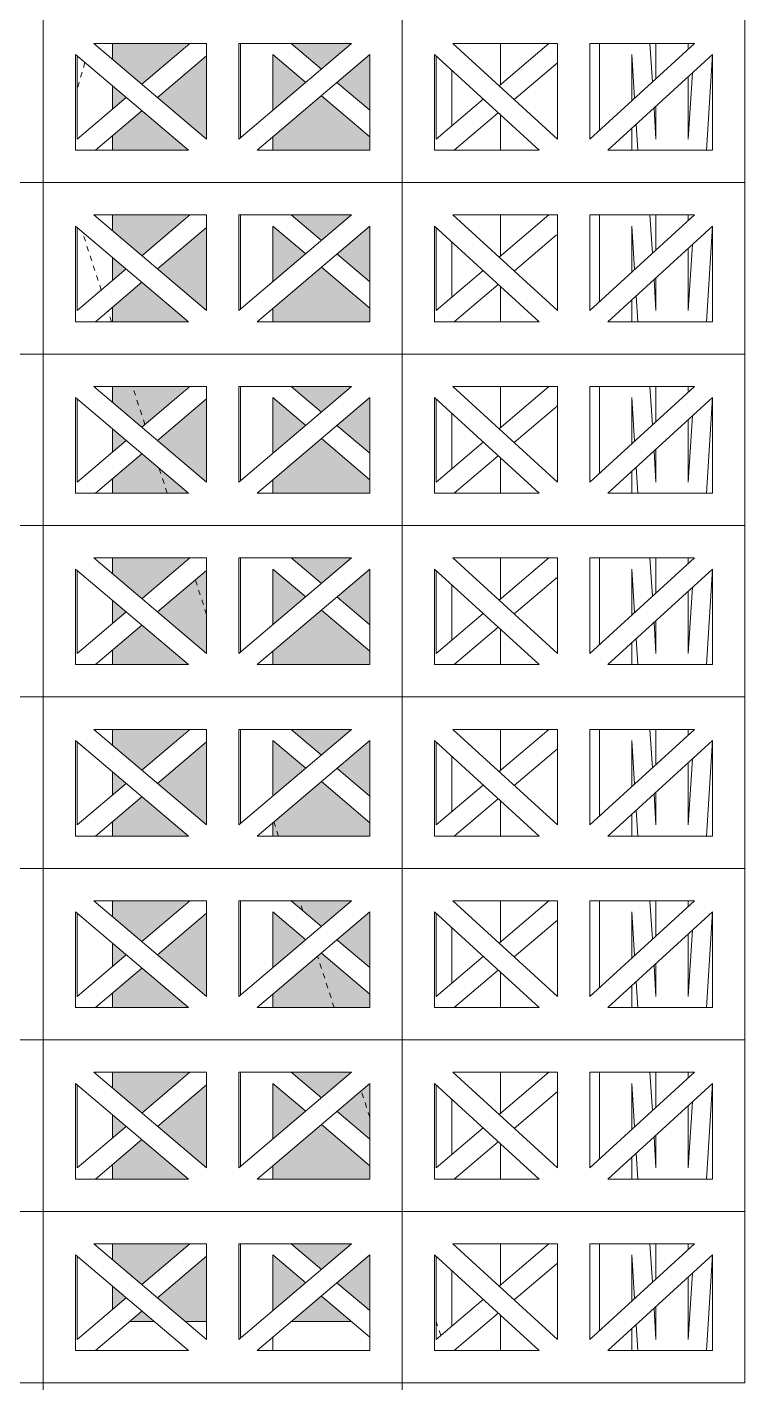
# Model space of a CAD drawing. Header units: millimetres. Extents: x -35517 to 139323, y -3702 to 5999.
# Drawn here: x 120609 to 121053, y 742 to 1580 of the extents above; entities that cross this region are included whole.
import ezdxf

# ---------------------------------------------------------------- set-up
doc = ezdxf.new("R2010")
doc.units = ezdxf.units.MM
doc.linetypes.add('Dash', pattern=[6.35, 3.175, -3.175])
for name, color, linetype, lineweight in [('A-GLAZ', 151, 'Continuous', 5), ('A-GLAZ-CURT', 52, 'Continuous', 5), ('A-GLAZ-HDLN', 1, 'Dash', 9), ('A-WALL', 113, 'Continuous', 9)]:
    doc.layers.add(name, color=color, linetype=linetype, lineweight=lineweight)

# ---------------------------------------------------------------- blocks, each defined once
blk = doc.blocks.new('W-01 900x2380 - 900-V561-GENERAL EAST ELEVATION')
at = {"layer": 'A-GLAZ'}
h = blk.add_hatch(color=256, dxfattribs=at)
h.paths.add_polyline_path([(12130.8, 780), (12143.92, 780), (12143.92, 820.28), (12113.6, 794.58), (12120.22, 788.97)])
h.paths.add_polyline_path([(12096.41, 780), (12111.44, 780), (12103.92, 786.37)])
h.paths.add_polyline_path([(12233.44, 780), (12214.92, 795.69), (12196.41, 780)])
h.paths.add_polyline_path([(12244.92, 786.68), (12244.92, 821.12), (12224.6, 803.9), (12233.67, 796.21)])
h.paths.add_polyline_path([(12184.92, 786.68), (12205.24, 803.9), (12184.92, 821.12)])
h.paths.add_polyline_path([(12085.67, 787.31), (12094.24, 794.58), (12085.67, 801.84)])
h.paths.add_polyline_path([(12103.92, 802.78), (12133.67, 828), (12085.67, 828), (12085.67, 818.25)])
h.paths.add_polyline_path([(12214.92, 812.11), (12233.67, 828), (12196.17, 828), (12207.55, 818.35)])
h.paths.add_polyline_path([(12233.67, 868), (12244.92, 868), (12244.92, 876.26), (12214.92, 901.69), (12184.92, 876.26), (12184.92, 868), (12196.17, 868)])
h.paths.add_polyline_path([(12120.22, 868), (12132.67, 868), (12103.92, 892.37), (12085.67, 876.9), (12085.67, 868)])
h.paths.add_polyline_path([(12143.92, 874.88), (12143.92, 926.28), (12113.6, 900.58), (12133.67, 883.57)])
h.paths.add_polyline_path([(12244.92, 892.68), (12244.92, 927.12), (12224.6, 909.9), (12233.67, 902.21)])
h.paths.add_polyline_path([(12184.92, 892.68), (12205.24, 909.9), (12184.92, 927.12)])
h.paths.add_polyline_path([(12085.67, 893.31), (12094.24, 900.58), (12085.67, 907.84)])
h.paths.add_polyline_path([(12103.92, 908.78), (12132.67, 934), (12085.67, 934), (12085.67, 924.25)])
h.paths.add_polyline_path([(12214.92, 918.11), (12233.67, 934), (12196.17, 934), (12207.55, 924.35)])
h.paths.add_polyline_path([(12233.67, 974), (12244.92, 974), (12244.92, 982.26), (12214.92, 1007.69), (12184.92, 982.26), (12184.92, 974), (12196.17, 974)])
h.paths.add_polyline_path([(12085.67, 974), (12132.67, 974), (12103.92, 998.37), (12085.67, 982.9)])
h.paths.add_polyline_path([(12143.92, 980.88), (12143.92, 1032.28), (12113.6, 1006.58), (12133.67, 989.57)])
h.paths.add_polyline_path([(12244.92, 998.68), (12244.92, 1033.12), (12224.6, 1015.9), (12233.67, 1008.21)])
h.paths.add_polyline_path([(12184.92, 998.68), (12205.24, 1015.9), (12184.92, 1033.12)])
h.paths.add_polyline_path([(12085.67, 999.31), (12094.24, 1006.58), (12085.67, 1013.84)])
h.paths.add_polyline_path([(12103.92, 1014.78), (12132.67, 1040), (12085.67, 1040), (12085.67, 1030.25)])
h.paths.add_polyline_path([(12214.92, 1024.11), (12233.67, 1040), (12196.17, 1040), (12207.55, 1030.35)])
h.paths.add_polyline_path([(12244.92, 1080), (12244.92, 1088.26), (12214.92, 1113.69), (12184.92, 1088.26), (12184.92, 1080), (12233.67, 1080)])
h.paths.add_polyline_path([(12132.67, 1080), (12103.92, 1104.37), (12085.67, 1088.9), (12085.67, 1080), (12120.22, 1080)])
h.paths.add_polyline_path([(12143.92, 1086.88), (12143.92, 1138.28), (12113.6, 1112.58), (12133.67, 1095.57)])
h.paths.add_polyline_path([(12244.92, 1104.68), (12244.92, 1139.12), (12224.6, 1121.9), (12233.67, 1114.21)])
h.paths.add_polyline_path([(12184.92, 1104.68), (12205.24, 1121.9), (12184.92, 1139.12)])
h.paths.add_polyline_path([(12085.67, 1105.31), (12094.24, 1112.58), (12085.67, 1119.84)])
h.paths.add_polyline_path([(12103.92, 1120.78), (12132.67, 1146), (12085.67, 1146), (12085.67, 1136.25)])
h.paths.add_polyline_path([(12214.92, 1130.11), (12233.67, 1146), (12196.17, 1146), (12207.55, 1136.35)])
h.paths.add_polyline_path([(12132.67, 1186), (12103.92, 1210.37), (12085.67, 1194.9), (12085.67, 1186), (12120.22, 1186)])
h.paths.add_polyline_path([(12244.92, 1186), (12244.92, 1194.26), (12214.92, 1219.69), (12184.92, 1194.26), (12184.92, 1186), (12233.67, 1186)])
h.paths.add_polyline_path([(12143.92, 1192.88), (12143.92, 1244.28), (12113.6, 1218.58), (12133.67, 1201.57)])
h.paths.add_polyline_path([(12244.92, 1210.68), (12244.92, 1245.12), (12224.6, 1227.9), (12233.67, 1220.21)])
h.paths.add_polyline_path([(12184.92, 1210.68), (12205.24, 1227.9), (12184.92, 1245.12)])
h.paths.add_polyline_path([(12085.67, 1211.31), (12094.24, 1218.58), (12085.67, 1225.84)])
h.paths.add_polyline_path([(12103.92, 1226.78), (12132.67, 1252), (12085.67, 1252), (12085.67, 1242.25)])
h.paths.add_polyline_path([(12214.92, 1236.11), (12233.67, 1252), (12196.17, 1252), (12207.55, 1242.35)])
h.paths.add_polyline_path([(12196.17, 1292), (12244.92, 1292), (12244.92, 1300.26), (12214.92, 1325.69), (12184.92, 1300.26), (12184.92, 1292), (12195.63, 1292)])
h.paths.add_polyline_path([(12132.67, 1292), (12103.92, 1316.37), (12085.67, 1300.9), (12085.67, 1292), (12120.22, 1292)])
h.paths.add_polyline_path([(12143.92, 1298.88), (12143.92, 1350.28), (12113.6, 1324.58), (12133.67, 1307.57)])
h.paths.add_polyline_path([(12244.92, 1316.68), (12244.92, 1351.12), (12224.6, 1333.9), (12233.67, 1326.21)])
h.paths.add_polyline_path([(12184.92, 1316.68), (12205.24, 1333.9), (12184.92, 1351.12)])
h.paths.add_polyline_path([(12085.67, 1317.31), (12094.24, 1324.58), (12085.67, 1331.84)])
h.paths.add_polyline_path([(12103.92, 1332.78), (12132.67, 1358), (12085.67, 1358), (12085.67, 1348.25)])
h.paths.add_polyline_path([(12214.92, 1342.11), (12233.67, 1358), (12196.17, 1358), (12199.55, 1355.14)])
h.paths.add_polyline_path([(12196.17, 1398), (12244.92, 1398), (12244.92, 1406.26), (12214.92, 1431.69), (12184.92, 1406.26), (12184.92, 1398), (12195.63, 1398)])
h.paths.add_polyline_path([(12085.67, 1398), (12132.67, 1398), (12103.92, 1422.37), (12085.67, 1406.9)])
h.paths.add_polyline_path([(12143.92, 1404.88), (12143.92, 1456.28), (12113.6, 1430.58), (12133.67, 1413.57)])
h.paths.add_polyline_path([(12244.92, 1422.68), (12244.92, 1457.12), (12224.6, 1439.9), (12233.67, 1432.21)])
h.paths.add_polyline_path([(12184.92, 1422.68), (12205.24, 1439.9), (12184.92, 1457.12), (12184.92, 1451.63)])
h.paths.add_polyline_path([(12085.67, 1423.31), (12094.24, 1430.58), (12085.67, 1437.84)])
h.paths.add_polyline_path([(12103.92, 1438.78), (12132.67, 1464), (12085.67, 1464), (12085.67, 1454.25), (12088.77, 1451.63)])
h.paths.add_polyline_path([(12214.92, 1448.11), (12233.67, 1464), (12196.17, 1464), (12210.77, 1451.63)])
h.paths.add_polyline_path([(12233.67, 1504), (12244.92, 1504), (12244.92, 1512.26), (12214.92, 1537.69), (12184.92, 1512.26), (12184.92, 1504), (12196.17, 1504)])
h.paths.add_polyline_path([(12120.22, 1504), (12132.67, 1504), (12103.92, 1528.37), (12085.67, 1512.9), (12085.67, 1504)])
h.paths.add_polyline_path([(12143.92, 1510.88), (12143.92, 1562.28), (12113.6, 1536.58), (12132.67, 1520.41)])
h.paths.add_polyline_path([(12244.92, 1528.68), (12244.92, 1563.12), (12224.6, 1545.9), (12233.67, 1538.21)])
h.paths.add_polyline_path([(12184.92, 1528.68), (12205.24, 1545.9), (12184.92, 1563.12), (12184.92, 1548.12)])
h.paths.add_polyline_path([(12085.67, 1529.31), (12094.24, 1536.58), (12085.67, 1543.84)])
h.paths.add_polyline_path([(12103.92, 1544.78), (12132.67, 1570), (12085.67, 1570), (12085.67, 1560.25), (12099.98, 1548.12)])
h.paths.add_polyline_path([(12214.92, 1554.11), (12233.67, 1570), (12196.17, 1570), (12207.55, 1560.35)])
h.paths.add_polyline_path([(12184.92, 1610), (12244.92, 1610), (12244.92, 1618.26), (12214.92, 1643.69), (12184.92, 1618.26)])
h.paths.add_polyline_path([(12132.67, 1610), (12103.92, 1634.37), (12085.67, 1618.9), (12085.67, 1610), (12120.22, 1610)])
h.paths.add_polyline_path([(12143.92, 1616.88), (12143.92, 1668.28), (12113.6, 1642.58), (12132.67, 1626.41)])
h.paths.add_polyline_path([(12244.92, 1634.68), (12244.92, 1669.12), (12224.6, 1651.9), (12233.67, 1644.21)])
h.paths.add_polyline_path([(12184.92, 1634.68), (12205.24, 1651.9), (12184.92, 1669.12), (12184.92, 1644.61)])
h.paths.add_polyline_path([(12085.67, 1635.31), (12094.24, 1642.58), (12085.67, 1649.84), (12085.67, 1644.61)])
h.paths.add_polyline_path([(12103.92, 1650.78), (12132.67, 1676), (12085.67, 1676), (12085.67, 1666.25)])
h.paths.add_polyline_path([(12214.92, 1660.11), (12233.67, 1676), (12196.17, 1676), (12207.55, 1666.35)])
h.paths.add_polyline_path([(12184.92, 1716), (12244.92, 1716), (12244.92, 1724.26), (12214.92, 1749.69), (12184.92, 1724.26)])
h.paths.add_polyline_path([(12132.67, 1716), (12103.92, 1740.37), (12085.67, 1724.9), (12085.67, 1716), (12120.22, 1716)])
h.paths.add_polyline_path([(12143.92, 1722.88), (12143.92, 1774.28), (12113.6, 1748.58), (12132.67, 1732.41)])
h.paths.add_polyline_path([(12244.92, 1740.68), (12244.92, 1775.12), (12224.6, 1757.9), (12244.41, 1741.11)])
h.paths.add_polyline_path([(12184.92, 1740.68), (12205.24, 1757.9), (12184.92, 1775.12), (12184.92, 1741.11)])
h.paths.add_polyline_path([(12085.67, 1741.31), (12094.24, 1748.58), (12085.67, 1755.84)])
h.paths.add_polyline_path([(12103.92, 1756.78), (12133.67, 1782), (12085.67, 1782), (12085.67, 1772.25)])
h.paths.add_polyline_path([(12214.92, 1766.11), (12233.67, 1782), (12196.17, 1782), (12207.55, 1772.35)])
h.paths.add_polyline_path([(12244.92, 1822), (12244.92, 1830.26), (12214.92, 1855.69), (12184.92, 1830.26), (12184.92, 1822), (12233.67, 1822)])
h.paths.add_polyline_path([(12120.22, 1822), (12132.67, 1822), (12103.92, 1846.37), (12085.67, 1830.9), (12085.67, 1822)])
h.paths.add_polyline_path([(12143.92, 1828.88), (12143.92, 1880.28), (12113.6, 1854.58), (12133.63, 1837.6)])
h.paths.add_polyline_path([(12244.92, 1846.68), (12244.92, 1881.12), (12224.6, 1863.9), (12233.67, 1856.21)])
h.paths.add_polyline_path([(12184.92, 1846.68), (12205.24, 1863.9), (12184.92, 1881.12)])
h.paths.add_polyline_path([(12085.67, 1847.31), (12094.24, 1854.58), (12085.67, 1861.84)])
h.paths.add_polyline_path([(12103.92, 1862.78), (12133.67, 1888), (12085.67, 1888), (12085.67, 1878.25)])
h.paths.add_polyline_path([(12214.92, 1872.11), (12233.67, 1888), (12196.17, 1888), (12207.55, 1878.35)])
h.paths.add_polyline_path([(12244.92, 1928), (12244.92, 1936.26), (12214.92, 1961.69), (12184.92, 1936.26), (12184.92, 1928), (12233.67, 1928)])
h.paths.add_polyline_path([(12132.67, 1928), (12103.92, 1952.37), (12085.67, 1936.9), (12085.67, 1928), (12120.22, 1928)])
h.paths.add_polyline_path([(12143.92, 1934.88), (12143.92, 1986.28), (12113.6, 1960.58), (12133.67, 1943.57)])
h.paths.add_polyline_path([(12244.92, 1952.68), (12244.92, 1987.12), (12224.6, 1969.9), (12233.67, 1962.21)])
h.paths.add_polyline_path([(12184.92, 1952.68), (12205.24, 1969.9), (12184.92, 1987.12)])
h.paths.add_polyline_path([(12085.67, 1953.31), (12094.24, 1960.58), (12085.67, 1967.84)])
h.paths.add_polyline_path([(12103.92, 1968.78), (12132.67, 1994), (12085.67, 1994), (12085.67, 1984.25)])
h.paths.add_polyline_path([(12214.92, 1978.11), (12233.67, 1994), (12196.17, 1994), (12207.55, 1984.35)])
h.paths.add_polyline_path([(12233.67, 2034), (12244.92, 2034), (12244.92, 2042.26), (12214.92, 2067.69), (12184.92, 2042.26), (12184.92, 2034), (12196.17, 2034)])
h.paths.add_polyline_path([(12132.67, 2034), (12103.92, 2058.37), (12085.67, 2042.9), (12085.67, 2034), (12120.22, 2034)])
h.paths.add_polyline_path([(12143.92, 2040.88), (12143.92, 2092.28), (12113.6, 2066.58), (12133.67, 2049.57)])
h.paths.add_polyline_path([(12244.92, 2058.68), (12244.92, 2093.12), (12224.6, 2075.9), (12233.67, 2068.21)])
h.paths.add_polyline_path([(12184.92, 2058.68), (12205.24, 2075.9), (12184.92, 2093.12)])
h.paths.add_polyline_path([(12085.67, 2059.31), (12094.24, 2066.58), (12085.67, 2073.84)])
h.paths.add_polyline_path([(12103.92, 2074.78), (12132.67, 2100), (12085.67, 2100), (12085.67, 2090.25)])
h.paths.add_polyline_path([(12214.92, 2084.11), (12233.67, 2100), (12196.17, 2100), (12207.55, 2090.35)])
h.paths.add_polyline_path([(12195.63, 2246), (12244.92, 2246), (12244.92, 2305.12), (12175.17, 2246), (12195.03, 2246)])
h.paths.add_polyline_path([(12132.67, 2246), (12085.67, 2285.84), (12085.67, 2246)])
h.paths.add_polyline_path([(12143.92, 2252.88), (12143.92, 2312), (12085.67, 2312), (12085.67, 2302.25), (12132.67, 2262.41)])
h.paths.add_polyline_path([(12163.92, 2252.88), (12233.67, 2312), (12163.92, 2312), (12163.92, 2265.1)])
for p, q in [((12085.67, 1560.25), (12085.67, 1570)), ((12295.67, 1519.14), (12295.67, 1553.31)), ((12085.67, 1529.31), (12085.67, 1543.84)), ((12085.67, 1504), (12085.67, 1512.9)), ((12085.67, 1454.25), (12085.67, 1464)), ((12295.67, 1413.14), (12295.67, 1447.31)), ((12085.67, 1423.31), (12085.67, 1437.84)), ((12085.67, 1398), (12085.67, 1406.9)), ((12085.67, 1348.25), (12085.67, 1358)), ((12295.67, 1307.14), (12295.67, 1341.31)), ((12085.67, 1317.31), (12085.67, 1331.84)), ((12085.67, 1292), (12085.67, 1300.9)), ((12085.67, 1242.25), (12085.67, 1252)), ((12295.67, 1201.14), (12295.67, 1235.31)), ((12085.67, 1211.31), (12085.67, 1225.84)), ((12085.67, 1186), (12085.67, 1194.9)), ((12085.67, 1136.25), (12085.67, 1146)), ((12295.67, 1095.14), (12295.67, 1129.31)), ((12085.67, 1105.31), (12085.67, 1119.84)), ((12085.67, 1080), (12085.67, 1088.9)), ((12085.67, 1030.25), (12085.67, 1040)), ((12295.67, 989.14), (12295.67, 1023.31)), ((12085.67, 999.31), (12085.67, 1013.84)), ((12085.67, 974), (12085.67, 982.9)), ((12085.67, 924.25), (12085.67, 934)), ((12295.67, 883.14), (12295.67, 917.31)), ((12085.67, 893.31), (12085.67, 907.84)), ((12085.67, 868), (12085.67, 876.9)), ((12085.67, 818.25), (12085.67, 828)), ((12295.67, 777.14), (12295.67, 811.31)), ((12085.67, 787.31), (12085.67, 801.84)), ((12111.44, 780), (12096.41, 780)), ((12143.92, 780), (12130.8, 780)), ((12233.44, 780), (12196.41, 780))]:
    blk.add_line(p, q, dxfattribs=at)
at = {"layer": 'A-GLAZ-HDLN'}
for p, q in [((12068.65, 1558.27), (12063.92, 1541.79)), ((12078.79, 1417.48), (12067.05, 1453.62)), ((12085.12, 1398), (12082.97, 1404.61)), ((12105.8, 1334.37), (12098.12, 1358)), ((12119.57, 1292), (12114.58, 1307.33)), ((12143.92, 1217.04), (12136.98, 1238.39)), ((12188.45, 1080), (12185.58, 1088.82)), ((12203.45, 1033.83), (12201.45, 1040)), ((12222.89, 974), (12212.59, 1005.71)), ((12244.92, 906.19), (12239.59, 922.6)), ((12288.76, 771.28), (12285.92, 780.01))]:
    blk.add_line(p, q, dxfattribs=at)
blk = doc.blocks.new('The BREEZEBLOCK Family1 - The BREEZEBLOCK Family1-V578-GENERAL EAST ELEVATION')
at = {"layer": 'A-GLAZ-CURT'}
for p, q in [((11720.92, 404.2), (11720.92, 345.72)), ((11770.92, 388.11), (11752.17, 404)), ((11911.67, 404), (11881.92, 378.78)), ((11942.92, 345.72), (11942.92, 404.2)), ((11740.92, 362.68), (11740.92, 397.12)), ((11740.92, 397.12), (11761.24, 379.9)), ((11841.92, 344.88), (11841.92, 396.28)), ((11891.6, 370.58), (11921.92, 396.28)), ((11800.92, 362.68), (11780.6, 379.9)), ((11770.92, 371.69), (11800.92, 346.26)), ((11872.24, 370.58), (11841.92, 344.88)), ((11853.17, 338), (11881.92, 362.37)), ((11740.92, 338), (11740.92, 346.26))]:
    blk.add_line(p, q, dxfattribs=at)
blk = doc.blocks.new('The BREEZEBLOCK Family1 - The BREEZEBLOCK Family1-V592-GENERAL EAST ELEVATION')
at = {"layer": 'A-GLAZ-CURT'}
for p, q in [((12164.92, 86.2), (12164.92, 27.72)), ((12214.92, 70.11), (12196.17, 86)), ((12355.67, 86), (12324.82, 59.85)), ((12386.92, 32.35), (12386.92, 86)), ((12184.92, 44.68), (12184.92, 79.12)), ((12184.92, 79.12), (12205.24, 61.9)), ((12285.92, 26.88), (12285.92, 78.21)), ((12334.14, 51.33), (12360.92, 74.04)), ((12244.92, 44.68), (12224.6, 61.9)), ((12214.92, 53.69), (12244.92, 28.26)), ((12315.08, 51.59), (12285.92, 26.88)), ((12297.17, 20), (12324.4, 43.08)), ((12184.92, 20), (12184.92, 28.26))]:
    blk.add_line(p, q, dxfattribs=at)
blk = doc.blocks.new('The BREEZEBLOCK Family1 - The BREEZEBLOCK Family1-V595-GENERAL EAST ELEVATION')
at = {"layer": 'A-GLAZ-CURT'}
for p, q in [((12164.92, 1464.2), (12164.92, 1405.72)), ((12214.92, 1448.11), (12196.17, 1464)), ((12355.67, 1464), (12324.82, 1437.85)), ((12386.92, 1410.35), (12386.92, 1464)), ((12184.92, 1422.68), (12184.92, 1457.12)), ((12184.92, 1457.12), (12205.24, 1439.9)), ((12285.92, 1404.88), (12285.92, 1456.21)), ((12334.14, 1429.33), (12360.44, 1451.63)), ((12244.92, 1422.68), (12224.6, 1439.9)), ((12214.92, 1431.69), (12244.92, 1406.26)), ((12315.08, 1429.59), (12285.92, 1404.88)), ((12297.17, 1398), (12324.4, 1421.08)), ((12184.92, 1398), (12184.92, 1406.26))]:
    blk.add_line(p, q, dxfattribs=at)
blk = doc.blocks.new('The BREEZEBLOCK Family1 - The BREEZEBLOCK Family1-1267702-GENERAL EAST ELEVATION')
at = {"layer": 'A-GLAZ-CURT'}
for p, q in [((12386.92, 86), (12386.92, 32.35)), ((12419.68, 62.26), (12418.17, 86)), ((12421.92, 86), (12421.92, 64.31)), ((12441.92, 82.58), (12441.92, 86)), ((12406.92, 50.62), (12406.92, 79.12)), ((12406.92, 79.12), (12408.63, 52.18)), ((12453.17, 20), (12456.92, 79.12)), ((12444.52, 67.8), (12441.92, 26.88)), ((12441.92, 26.88), (12441.92, 65.43)), ((12421.92, 26.88), (12420.71, 46.05)), ((12421.92, 47.16), (12421.92, 26.88)), ((12409.66, 35.97), (12410.67, 20)), ((12406.92, 20), (12406.92, 33.47))]:
    blk.add_line(p, q, dxfattribs=at)
blk = doc.blocks.new('The BREEZEBLOCK Family1 - The BREEZEBLOCK Family1-V599-GENERAL EAST ELEVATION')
at = {"layer": 'A-GLAZ-CURT'}
for p, q in [((12386.92, 1358), (12386.92, 1304.35)), ((12419.68, 1334.26), (12418.17, 1358)), ((12421.92, 1358), (12421.92, 1336.31)), ((12441.92, 1355.14), (12441.92, 1358)), ((12406.92, 1322.62), (12406.92, 1351.12)), ((12406.92, 1351.12), (12408.63, 1324.18)), ((12453.17, 1292), (12456.92, 1351.12)), ((12444.52, 1339.8), (12441.92, 1298.88)), ((12441.92, 1298.88), (12441.92, 1337.43)), ((12421.92, 1298.88), (12420.71, 1318.05)), ((12421.92, 1319.16), (12421.92, 1298.88)), ((12409.66, 1307.97), (12410.67, 1292)), ((12406.92, 1292), (12406.92, 1305.47))]:
    blk.add_line(p, q, dxfattribs=at)
blk = doc.blocks.new('The BREEZEBLOCK Family1 - The BREEZEBLOCK Family1-V462-GENERAL EAST ELEVATION')
at = {"layer": 'A-GLAZ-CURT'}
for p, q in [((-1745.16, 424), (-1745.16, 318)), ((-1523.16, 424), (-1745.16, 424)), ((-1523.16, 318), (-1523.16, 424)), ((-1713.9, 404), (-1644.16, 404)), ((-1644.16, 344.88), (-1713.9, 404)), ((-1644.16, 404), (-1644.16, 344.88)), ((-1624.16, 344.88), (-1624.16, 404)), ((-1624.16, 404), (-1554.41, 404)), ((-1554.41, 404), (-1624.16, 344.88)), ((-1725.16, 338), (-1725.16, 397.12)), ((-1725.16, 397.12), (-1655.41, 338)), ((-1612.9, 338), (-1543.16, 397.12)), ((-1543.16, 397.12), (-1543.16, 338)), ((-1655.41, 338), (-1725.16, 338)), ((-1543.16, 338), (-1612.9, 338)), ((-1745.16, 318), (-1523.16, 318))]:
    blk.add_line(p, q, dxfattribs=at)
blk = doc.blocks.new('The BREEZEBLOCK Family1 - The BREEZEBLOCK Family1-V603-GENERAL EAST ELEVATION')
at = {"layer": 'A-GLAZ-CURT'}
for p, q in [((12264.92, 212), (12264.92, 106)), ((12476.92, 212), (12264.92, 212)), ((12476.92, 106), (12476.92, 212)), ((12284.92, 126), (12284.92, 185.12)), ((12284.92, 185.12), (12349.67, 126)), ((12296.17, 192), (12360.92, 192)), ((12360.92, 132.88), (12296.17, 192)), ((12360.92, 192), (12360.92, 132.88)), ((12380.92, 132.88), (12380.92, 192)), ((12380.92, 192), (12445.67, 192)), ((12445.67, 192), (12380.92, 132.88)), ((12392.17, 126), (12456.92, 185.12)), ((12456.92, 185.12), (12456.92, 126)), ((12349.67, 126), (12284.92, 126)), ((12456.92, 126), (12392.17, 126)), ((12264.92, 106), (12476.92, 106))]:
    blk.add_line(p, q, dxfattribs=at)

msp = doc.modelspace()

# ---------------------------------------------------------------- linework, layer by layer
at = {"layer": 'A-WALL'}
for p, q in [((120901.9, 1570), (120901.9, 1544.57)), ((120901.9, 1525.91), (120901.9, 1504)), ((120901.9, 1464), (120901.9, 1438.57)), ((120901.9, 1419.91), (120901.9, 1398)), ((120901.9, 1358), (120901.9, 1332.57)), ((120901.9, 1313.91), (120901.9, 1292)), ((120901.9, 1252), (120901.9, 1226.57)), ((120901.9, 1207.91), (120901.9, 1186)), ((120901.9, 1146), (120901.9, 1120.57)), ((120901.9, 1101.91), (120901.9, 1080)), ((120901.9, 1040), (120901.9, 1014.57)), ((120901.9, 995.91), (120901.9, 974)), ((120901.9, 934), (120901.9, 908.57)), ((120901.9, 889.91), (120901.9, 868)), ((120901.9, 828), (120901.9, 802.57)), ((120901.9, 783.91), (120901.9, 762))]:
    msp.add_line(p, q, dxfattribs=at)

# ---------------------------------------------------------------- block references
at = {"layer": 'A-GLAZ'}
msp.add_blockref('W-01 900x2380 - 900-V561-GENERAL EAST ELEVATION', (108576.23, 0), dxfattribs=at)
at = {"layer": 'A-GLAZ-CURT'}
for name, p in [('The BREEZEBLOCK Family1 - The BREEZEBLOCK Family1-V462-GENERAL EAST ELEVATION', (122142.3, 1166)), ('The BREEZEBLOCK Family1 - The BREEZEBLOCK Family1-V462-GENERAL EAST ELEVATION', (122364.3, 1166)), ('The BREEZEBLOCK Family1 - The BREEZEBLOCK Family1-V603-GENERAL EAST ELEVATION', (108576.23, 1378)), ('The BREEZEBLOCK Family1 - The BREEZEBLOCK Family1-V578-GENERAL EAST ELEVATION', (108798.23, 1166)), ('The BREEZEBLOCK Family1 - The BREEZEBLOCK Family1-V592-GENERAL EAST ELEVATION', (108576.23, 1484)), ('The BREEZEBLOCK Family1 - The BREEZEBLOCK Family1-1267702-GENERAL EAST ELEVATION', (108576.23, 1484)), ('The BREEZEBLOCK Family1 - The BREEZEBLOCK Family1-V462-GENERAL EAST ELEVATION', (122142.3, 1060)), ('The BREEZEBLOCK Family1 - The BREEZEBLOCK Family1-V462-GENERAL EAST ELEVATION', (122364.3, 1060)), ('The BREEZEBLOCK Family1 - The BREEZEBLOCK Family1-V603-GENERAL EAST ELEVATION', (108576.23, 1272)), ('The BREEZEBLOCK Family1 - The BREEZEBLOCK Family1-V578-GENERAL EAST ELEVATION', (108798.23, 1060)), ('The BREEZEBLOCK Family1 - The BREEZEBLOCK Family1-V595-GENERAL EAST ELEVATION', (108576.23, 0)), ('The BREEZEBLOCK Family1 - The BREEZEBLOCK Family1-1267702-GENERAL EAST ELEVATION', (108576.23, 1378)), ('The BREEZEBLOCK Family1 - The BREEZEBLOCK Family1-V462-GENERAL EAST ELEVATION', (122142.3, 954)), ('The BREEZEBLOCK Family1 - The BREEZEBLOCK Family1-V462-GENERAL EAST ELEVATION', (122364.3, 954)), ('The BREEZEBLOCK Family1 - The BREEZEBLOCK Family1-V603-GENERAL EAST ELEVATION', (108576.23, 1166)), ('The BREEZEBLOCK Family1 - The BREEZEBLOCK Family1-V578-GENERAL EAST ELEVATION', (108798.23, 954)), ('The BREEZEBLOCK Family1 - The BREEZEBLOCK Family1-V592-GENERAL EAST ELEVATION', (108576.23, 1272)), ('The BREEZEBLOCK Family1 - The BREEZEBLOCK Family1-V599-GENERAL EAST ELEVATION', (108576.23, 0)), ('The BREEZEBLOCK Family1 - The BREEZEBLOCK Family1-V462-GENERAL EAST ELEVATION', (122142.3, 848)), ('The BREEZEBLOCK Family1 - The BREEZEBLOCK Family1-V462-GENERAL EAST ELEVATION', (122364.3, 848)), ('The BREEZEBLOCK Family1 - The BREEZEBLOCK Family1-V603-GENERAL EAST ELEVATION', (108576.23, 1060)), ('The BREEZEBLOCK Family1 - The BREEZEBLOCK Family1-V578-GENERAL EAST ELEVATION', (108798.23, 848)), ('The BREEZEBLOCK Family1 - The BREEZEBLOCK Family1-V592-GENERAL EAST ELEVATION', (108576.23, 1166)), ('The BREEZEBLOCK Family1 - The BREEZEBLOCK Family1-1267702-GENERAL EAST ELEVATION', (108576.23, 1166)), ('The BREEZEBLOCK Family1 - The BREEZEBLOCK Family1-V462-GENERAL EAST ELEVATION', (122142.3, 742)), ('The BREEZEBLOCK Family1 - The BREEZEBLOCK Family1-V462-GENERAL EAST ELEVATION', (122364.3, 742)), ('The BREEZEBLOCK Family1 - The BREEZEBLOCK Family1-V603-GENERAL EAST ELEVATION', (108576.23, 954)), ('The BREEZEBLOCK Family1 - The BREEZEBLOCK Family1-V578-GENERAL EAST ELEVATION', (108798.23, 742)), ('The BREEZEBLOCK Family1 - The BREEZEBLOCK Family1-V592-GENERAL EAST ELEVATION', (108576.23, 1060)), ('The BREEZEBLOCK Family1 - The BREEZEBLOCK Family1-1267702-GENERAL EAST ELEVATION', (108576.23, 1060)), ('The BREEZEBLOCK Family1 - The BREEZEBLOCK Family1-V462-GENERAL EAST ELEVATION', (122142.3, 636)), ('The BREEZEBLOCK Family1 - The BREEZEBLOCK Family1-V462-GENERAL EAST ELEVATION', (122364.3, 636)), ('The BREEZEBLOCK Family1 - The BREEZEBLOCK Family1-V603-GENERAL EAST ELEVATION', (108576.23, 848)), ('The BREEZEBLOCK Family1 - The BREEZEBLOCK Family1-V578-GENERAL EAST ELEVATION', (108798.23, 636)), ('The BREEZEBLOCK Family1 - The BREEZEBLOCK Family1-V592-GENERAL EAST ELEVATION', (108576.23, 954)), ('The BREEZEBLOCK Family1 - The BREEZEBLOCK Family1-1267702-GENERAL EAST ELEVATION', (108576.23, 954)), ('The BREEZEBLOCK Family1 - The BREEZEBLOCK Family1-V462-GENERAL EAST ELEVATION', (122142.3, 530)), ('The BREEZEBLOCK Family1 - The BREEZEBLOCK Family1-V462-GENERAL EAST ELEVATION', (122364.3, 530)), ('The BREEZEBLOCK Family1 - The BREEZEBLOCK Family1-V603-GENERAL EAST ELEVATION', (108576.23, 742)), ('The BREEZEBLOCK Family1 - The BREEZEBLOCK Family1-V578-GENERAL EAST ELEVATION', (108798.23, 530)), ('The BREEZEBLOCK Family1 - The BREEZEBLOCK Family1-V592-GENERAL EAST ELEVATION', (108576.23, 848)), ('The BREEZEBLOCK Family1 - The BREEZEBLOCK Family1-1267702-GENERAL EAST ELEVATION', (108576.23, 848)), ('The BREEZEBLOCK Family1 - The BREEZEBLOCK Family1-V462-GENERAL EAST ELEVATION', (122142.3, 424)), ('The BREEZEBLOCK Family1 - The BREEZEBLOCK Family1-V462-GENERAL EAST ELEVATION', (122364.3, 424)), ('The BREEZEBLOCK Family1 - The BREEZEBLOCK Family1-V603-GENERAL EAST ELEVATION', (108576.23, 636)), ('The BREEZEBLOCK Family1 - The BREEZEBLOCK Family1-V578-GENERAL EAST ELEVATION', (108798.23, 424)), ('The BREEZEBLOCK Family1 - The BREEZEBLOCK Family1-V592-GENERAL EAST ELEVATION', (108576.23, 742)), ('The BREEZEBLOCK Family1 - The BREEZEBLOCK Family1-1267702-GENERAL EAST ELEVATION', (108576.23, 742)), ('The BREEZEBLOCK Family1 - The BREEZEBLOCK Family1-V462-GENERAL EAST ELEVATION', (122142.3, 318)), ('The BREEZEBLOCK Family1 - The BREEZEBLOCK Family1-V462-GENERAL EAST ELEVATION', (122364.3, 318))]:
    msp.add_blockref(name, p, dxfattribs=at)

doc.saveas('drawing.dxf')
